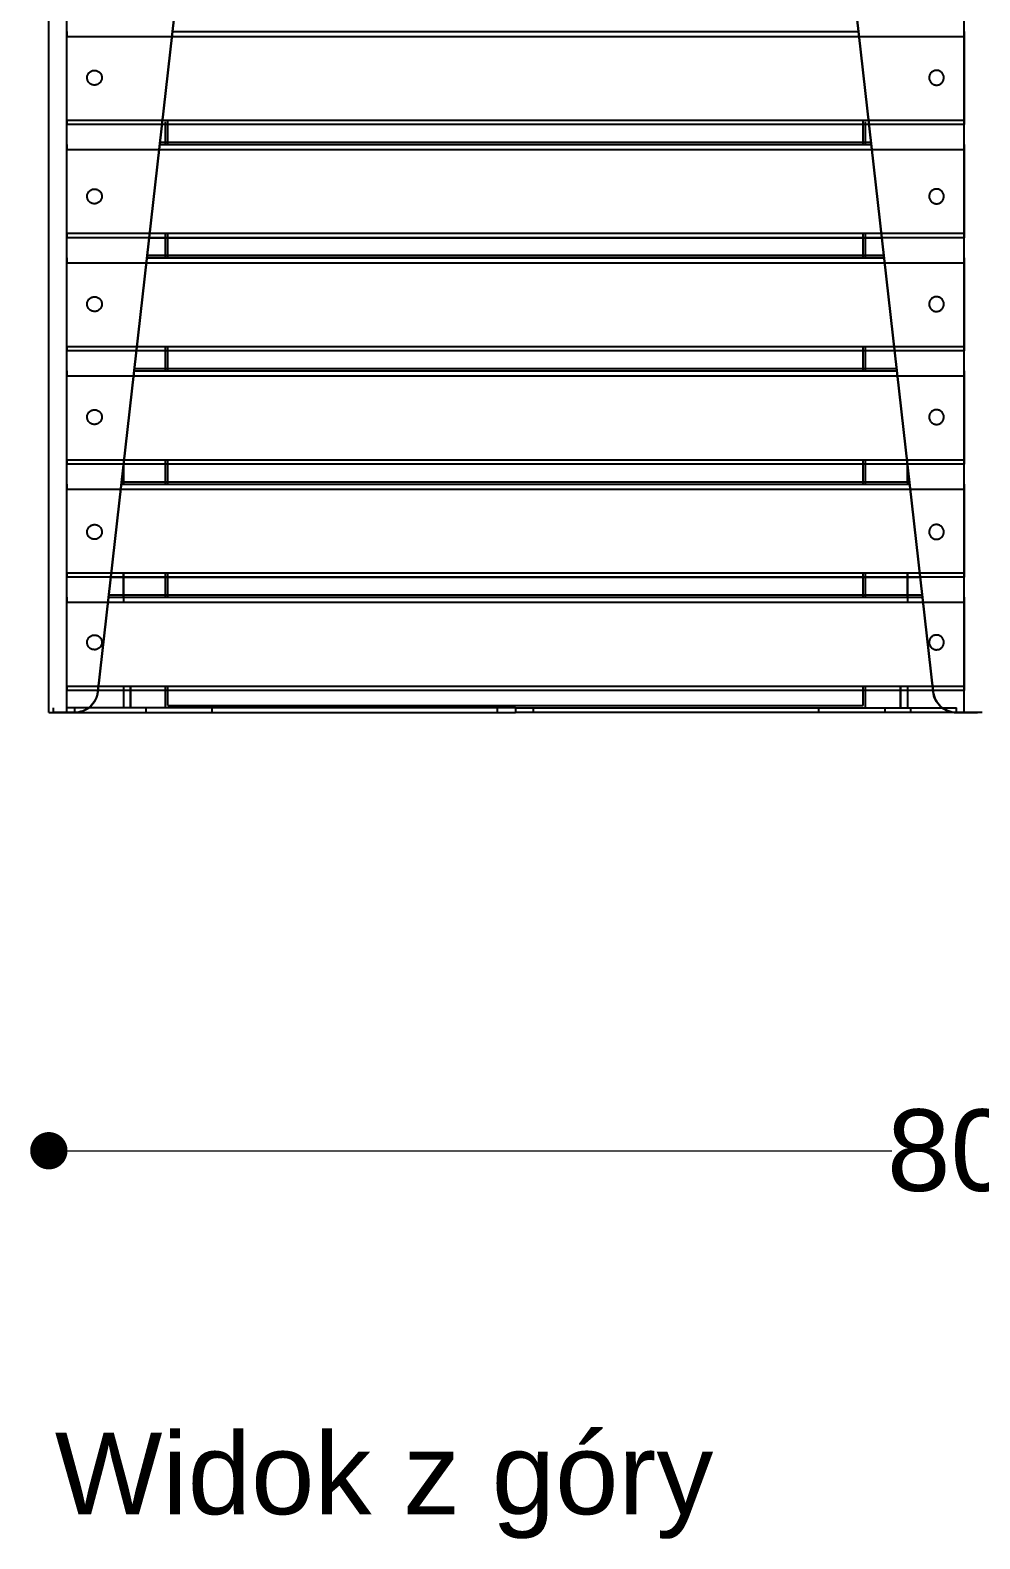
# Model space of a CAD drawing. Header units: millimetres. Extents: x 10366 to 28454, y 24552 to 29702.
# Drawn here: x 26966 to 27373, y 27146 to 27793 of the extents above; entities that cross this region are included whole.
import ezdxf

# ---------------------------------------------------------------- set-up
doc = ezdxf.new("R2010")
doc.units = ezdxf.units.MM
doc.header["$LTSCALE"] = 3
doc.layers.add('DomyÅ›lny', color=7, linetype='Continuous')
doc.styles.get("Standard").update_dxf_attribs({"font": 'arial.ttf'})
doc.dimstyles.new('MATEUSZ', dxfattribs={"dimtxt": 35, "dimasz": 16, "dimexe": 0.18, "dimexo": 0.0625, "dimgap": 0.09, "dimtad": 0, "dimdec": 0, "dimdsep": 46, "dimtxsty": 'Standard', "dimblk": 'DOT', "dimcen": 0.09, "dimse1": 1, "dimse2": 1, "dimadec": 0, "dimazin": 0, "dimtfac": 1, "dimtdec": 0, "dimtofl": 0, "dimtmove": 0, "dimatfit": 3, "dimfxl": 1, "dimtolj": 1, "dimtzin": 0, "dimlwd": 9, "dimlwe": 9, "dimarcsym": 0})

# ---------------------------------------------------------------- blocks, each defined once
blk = doc.blocks.new('_Dot')
at = {"color": 0, "linetype": 'ByBlock', "lineweight": -2}
blk.add_line((-0.5, 0), (-1, 0), dxfattribs=at)
at = {"color": 0, "linetype": 'ByBlock', "const_width": 0.5}
blk.add_lwpolyline([(-0.25, 0, 1), (0.25, 0, 1)], format="xyb", close=True, dxfattribs=at)
blk = doc.blocks.new('*D69')
at = {"color": 0, "lineweight": 9, "transparency": 16777216}
for p, q in [((26989.81, 27312.45), (27335.09, 27312.45)), ((27757.81, 27312.45), (27412.52, 27312.45))]:
    blk.add_line(p, q, dxfattribs=at)
at = {"layer": 'Defpoints', "color": 0, "transparency": 16777216}
for p in [(26973.81, 27500.32), (27773.81, 27500.32), (27773.81, 27312.45)]:
    blk.add_point(p, dxfattribs=at)
at = {"color": 0, "lineweight": 9, "transparency": 16777216, "xscale": 16, "yscale": 16, "zscale": 16, "rotation": 180}
blk.add_blockref('_Dot', (26973.81, 27312.45), dxfattribs=at)
at = {"color": 0, "lineweight": 9, "transparency": 16777216, "xscale": 16, "yscale": 16, "zscale": 16}
blk.add_blockref('_Dot', (27773.81, 27312.45), dxfattribs=at)
at = {"color": 0, "transparency": 16777216, "insert": (27373.81, 27312.45), "char_height": 35, "attachment_point": 5}
blk.add_mtext('\\A1;800', dxfattribs=at)

msp = doc.modelspace()

# ---------------------------------------------------------------- linework, layer by layer
at = {"layer": 'DomyÅ›lny'}
for p, q in [((26973.81, 27500.32), (26973.81, 28274.08)), ((26973.81, 27500.32), (26973.81, 28210.43)), ((26981.57, 27500.32), (26981.57, 28209.11)), ((27366.05, 27500.32), (27366.05, 28209.11)), ((26994.81, 27509.2), (27067.52, 28153.73)), ((27067.48, 28153.39), (26994.81, 27509.2)), ((27352.8, 27509.2), (27280.09, 28153.73)), ((27280.13, 28153.39), (27352.8, 27509.2)), ((26981.56, 27754.25), (26981.56, 27790.17)), ((26981.56, 27790.17), (27366.05, 27790.17)), ((27026.74, 27792.3), (27320.87, 27792.3)), ((27366.05, 27790.17), (27366.05, 27754.25)), ((26981.56, 27754.25), (27366.05, 27754.25)), ((27366.05, 27752.38), (26981.56, 27752.38)), ((27023.81, 27743.78), (27023.81, 27753.49)), ((27024.81, 27743.78), (27024.81, 27754.25)), ((27322.81, 27743.78), (27322.81, 27754.25)), ((27323.81, 27743.78), (27323.81, 27753.49)), ((27021.39, 27744.82), (27326.22, 27744.82)), ((27021.39, 27744.81), (27326.22, 27744.81)), ((26981.56, 27741.65), (27366.05, 27741.65)), ((26981.56, 27705.73), (26981.56, 27741.65)), ((27021.27, 27743.78), (27326.34, 27743.78)), ((27366.05, 27741.65), (27366.05, 27705.73)), ((26981.56, 27705.73), (27366.05, 27705.73)), ((27366.05, 27703.86), (26981.56, 27703.86)), ((27016.77, 27703.86), (27330.84, 27703.86)), ((27023.81, 27695.26), (27023.81, 27705.73)), ((27024.81, 27695.26), (27024.81, 27705.73)), ((27322.81, 27695.26), (27322.81, 27705.73)), ((27323.81, 27695.26), (27323.81, 27705.73)), ((26981.56, 27657.21), (26981.56, 27693.13)), ((26981.56, 27693.13), (27366.05, 27693.13)), ((27015.8, 27695.26), (27331.81, 27695.26)), ((27015.91, 27696.3), (27331.7, 27696.3)), ((27015.91, 27696.29), (27331.7, 27696.29)), ((27366.05, 27693.13), (27366.05, 27657.21)), ((26981.56, 27657.21), (27366.05, 27657.21)), ((27366.05, 27655.34), (26981.56, 27655.34)), ((27023.81, 27646.74), (27023.81, 27657.21)), ((27024.81, 27646.74), (27024.81, 27657.21)), ((27322.81, 27646.74), (27322.81, 27657.21)), ((27323.81, 27646.74), (27323.81, 27657.21)), ((27010.44, 27647.78), (27337.17, 27647.78)), ((27010.44, 27647.77), (27337.17, 27647.77)), ((26981.56, 27644.61), (27366.05, 27644.61)), ((26981.56, 27608.69), (26981.56, 27644.61)), ((27010.32, 27646.74), (27337.29, 27646.74)), ((27366.05, 27644.61), (27366.05, 27608.69)), ((26981.56, 27608.69), (27366.05, 27608.69)), ((27366.05, 27606.82), (26981.56, 27606.82)), ((27005.81, 27606.69), (27005.81, 27598.1)), ((27005.81, 27598.92), (27005.81, 27606.69)), ((27023.81, 27598.22), (27023.81, 27608.69)), ((27024.81, 27598.22), (27024.81, 27608.69)), ((27322.81, 27598.22), (27322.81, 27608.69)), ((27323.81, 27598.22), (27323.81, 27608.69)), ((27341.8, 27598.92), (27341.8, 27606.71)), ((27341.8, 27606.71), (27341.8, 27598.1)), ((26981.56, 27596.09), (27366.05, 27596.09)), ((26981.56, 27560.17), (26981.56, 27596.09)), ((27004.85, 27598.22), (27342.76, 27598.22)), ((27004.97, 27599.26), (27342.64, 27599.26)), ((27004.97, 27599.25), (27342.64, 27599.25)), ((27366.05, 27596.09), (27366.05, 27560.17)), ((26981.56, 27560.17), (27366.05, 27560.17)), ((27366.05, 27558.3), (26981.56, 27558.3)), ((27000.35, 27558.3), (27347.26, 27558.3)), ((27005.81, 27560.17), (27005.81, 27547.57)), ((27005.81, 27549.7), (27005.81, 27560.17)), ((27023.81, 27549.7), (27023.81, 27560.17)), ((27024.81, 27549.7), (27024.81, 27560.17)), ((27322.81, 27549.7), (27322.81, 27560.17)), ((27323.81, 27549.7), (27323.81, 27560.17)), ((27341.8, 27549.7), (27341.8, 27560.17)), ((27341.8, 27560.17), (27341.8, 27547.57)), ((26999.49, 27550.74), (27348.12, 27550.74)), ((26999.49, 27550.73), (27348.12, 27550.73)), ((26981.56, 27547.57), (27366.05, 27547.57)), ((26981.56, 27511.65), (26981.56, 27547.57)), ((26999.38, 27549.7), (27348.23, 27549.7)), ((27366.05, 27547.57), (27366.05, 27511.65)), ((26981.56, 27511.65), (27366.05, 27511.65)), ((27366.05, 27509.78), (26981.56, 27509.78)), ((27005.81, 27511.65), (27005.81, 27502.33)), ((27005.81, 27511.65), (27005.81, 27502.33)), ((27008.81, 27502.32), (27008.81, 27511.65)), ((27008.81, 27511.65), (27008.81, 27502.32)), ((27023.81, 27502.32), (27023.81, 27511.65)), ((27024.81, 27503.32), (27024.81, 27511.65)), ((27322.81, 27503.32), (27322.81, 27511.65)), ((27323.81, 27502.32), (27323.81, 27511.65)), ((27338.81, 27511.65), (27338.81, 27502.32)), ((27338.81, 27502.32), (27338.81, 27511.65)), ((27341.8, 27511.65), (27341.8, 27502.33)), ((27341.8, 27511.65), (27341.8, 27502.33)), ((26975.81, 27500.32), (26975.81, 27502.32)), ((26975.81, 27500.32), (26984.78, 27500.32)), ((26984.78, 27502.32), (26981.57, 27502.32)), ((26981.57, 27500.32), (26984.87, 27500.32)), ((26984.87, 27500.32), (26981.57, 27500.32)), ((27173.81, 27502.32), (26984.78, 27502.32)), ((26984.78, 27502.32), (26984.78, 27500.32)), ((26984.78, 27500.32), (27173.81, 27500.32)), ((27015.43, 27502.32), (27015.43, 27500.32)), ((27024.81, 27503.32), (27322.81, 27503.32)), ((27043.81, 27500.32), (27043.81, 27502.32)), ((27166.05, 27500.32), (27166.05, 27502.32)), ((27173.81, 27502.32), (27362.83, 27502.32)), ((27173.81, 27502.32), (27173.81, 27500.32)), ((27173.81, 27502.32), (27173.81, 27500.32)), ((27362.83, 27500.32), (27173.81, 27500.32)), ((27181.57, 27500.32), (27181.57, 27502.32)), ((27303.81, 27500.32), (27303.81, 27502.32)), ((27332.18, 27500.32), (27332.18, 27502.32)), ((27343.18, 27500.32), (27343.18, 27502.32)), ((27366.05, 27500.32), (27362.74, 27500.32)), ((27362.74, 27500.32), (27366.05, 27500.32)), ((27362.83, 27500.32), (27362.83, 27502.32)), ((27362.83, 27500.32), (27371.81, 27500.32))]:
    msp.add_line(p, q, dxfattribs=at)
for points in [[(26981.56, 27792.3, 0), (26981.56, 27792.27, 0), (26981.56, 27792.17, 0), (26981.56, 27791.74, 0), (26981.56, 27790.17, 0)], [(27366.05, 27792.3, 0), (27366.05, 27792.27, 0), (27366.05, 27792.17, 0), (27366.05, 27791.74, 0), (27366.05, 27790.17, 0)], [(26981.56, 27754.25, 0), (26981.56, 27752.86, 0), (26981.56, 27752.48, 0), (26981.56, 27752.39, 0), (26981.56, 27752.38, 0), (26981.56, 27752.38, 0), (26981.56, 27752.38, 0), (26981.56, 27752.38, 0), (26981.56, 27752.38, 0), (26981.56, 27752.38, 0), (26981.56, 27752.38, 0), (26981.56, 27752.38, 0), (26981.56, 27752.38, 0), (26981.56, 27752.38, 0), (26981.56, 27752.38, 0), (26981.56, 27752.38, 0), (26981.56, 27752.38, 0), (26981.56, 27752.38, 0), (26981.56, 27752.38, 0), (26981.56, 27752.38, 0), (26981.56, 27752.38, 0), (26981.56, 27752.38, 0), (26981.56, 27752.38, 0)], [(27366.05, 27754.25, 0), (27366.05, 27752.86, 0), (27366.05, 27752.48, 0), (27366.05, 27752.39, 0), (27366.05, 27752.38, 0), (27366.05, 27752.38, 0), (27366.05, 27752.38, 0), (27366.05, 27752.38, 0), (27366.05, 27752.38, 0), (27366.05, 27752.38, 0), (27366.05, 27752.38, 0), (27366.05, 27752.38, 0), (27366.05, 27752.38, 0), (27366.05, 27752.38, 0), (27366.05, 27752.38, 0), (27366.05, 27752.38, 0), (27366.05, 27752.38, 0), (27366.05, 27752.38, 0), (27366.05, 27752.38, 0), (27366.05, 27752.38, 0), (27366.05, 27752.38, 0), (27366.05, 27752.38, 0), (27366.05, 27752.38, 0)], [(26981.56, 27743.78, 0), (26981.56, 27743.75, 0), (26981.56, 27743.65, 0), (26981.56, 27743.22, 0), (26981.56, 27741.65, 0)], [(27366.05, 27743.78, 0), (27366.05, 27743.75, 0), (27366.05, 27743.65, 0), (27366.05, 27743.22, 0), (27366.05, 27741.65, 0)], [(26981.56, 27705.73, 0), (26981.56, 27704.34, 0), (26981.56, 27703.96, 0), (26981.56, 27703.87, 0), (26981.56, 27703.86, 0), (26981.56, 27703.86, 0), (26981.56, 27703.86, 0), (26981.56, 27703.86, 0), (26981.56, 27703.86, 0), (26981.56, 27703.86, 0), (26981.56, 27703.86, 0), (26981.56, 27703.86, 0), (26981.56, 27703.86, 0), (26981.56, 27703.86, 0), (26981.56, 27703.86, 0), (26981.56, 27703.86, 0), (26981.56, 27703.86, 0), (26981.56, 27703.86, 0), (26981.56, 27703.86, 0), (26981.56, 27703.86, 0), (26981.56, 27703.86, 0), (26981.56, 27703.86, 0), (26981.56, 27703.86, 0)], [(27366.05, 27705.73, 0), (27366.05, 27704.34, 0), (27366.05, 27703.96, 0), (27366.05, 27703.87, 0), (27366.05, 27703.86, 0), (27366.05, 27703.86, 0), (27366.05, 27703.86, 0), (27366.05, 27703.86, 0), (27366.05, 27703.86, 0), (27366.05, 27703.86, 0), (27366.05, 27703.86, 0), (27366.05, 27703.86, 0), (27366.05, 27703.86, 0), (27366.05, 27703.86, 0), (27366.05, 27703.86, 0), (27366.05, 27703.86, 0), (27366.05, 27703.86, 0), (27366.05, 27703.86, 0), (27366.05, 27703.86, 0), (27366.05, 27703.86, 0), (27366.05, 27703.86, 0), (27366.05, 27703.86, 0), (27366.05, 27703.86, 0)], [(26981.56, 27695.26, 0), (26981.56, 27695.23, 0), (26981.56, 27695.13, 0), (26981.56, 27694.7, 0), (26981.56, 27693.13, 0)], [(27366.05, 27695.26, 0), (27366.05, 27695.23, 0), (27366.05, 27695.13, 0), (27366.05, 27694.7, 0), (27366.05, 27693.13, 0)], [(26981.56, 27657.21, 0), (26981.56, 27655.82, 0), (26981.56, 27655.44, 0), (26981.56, 27655.35, 0), (26981.56, 27655.34, 0), (26981.56, 27655.34, 0), (26981.56, 27655.34, 0), (26981.56, 27655.34, 0), (26981.56, 27655.34, 0), (26981.56, 27655.34, 0), (26981.56, 27655.34, 0), (26981.56, 27655.34, 0), (26981.56, 27655.34, 0), (26981.56, 27655.34, 0), (26981.56, 27655.34, 0), (26981.56, 27655.34, 0), (26981.56, 27655.34, 0), (26981.56, 27655.34, 0), (26981.56, 27655.34, 0), (26981.56, 27655.34, 0), (26981.56, 27655.34, 0), (26981.56, 27655.34, 0), (26981.56, 27655.34, 0)], [(27366.05, 27657.21, 0), (27366.05, 27655.82, 0), (27366.05, 27655.44, 0), (27366.05, 27655.35, 0), (27366.05, 27655.34, 0), (27366.05, 27655.34, 0), (27366.05, 27655.34, 0), (27366.05, 27655.34, 0), (27366.05, 27655.34, 0), (27366.05, 27655.34, 0), (27366.05, 27655.34, 0), (27366.05, 27655.34, 0), (27366.05, 27655.34, 0), (27366.05, 27655.34, 0), (27366.05, 27655.34, 0), (27366.05, 27655.34, 0), (27366.05, 27655.34, 0), (27366.05, 27655.34, 0), (27366.05, 27655.34, 0), (27366.05, 27655.34, 0), (27366.05, 27655.34, 0), (27366.05, 27655.34, 0), (27366.05, 27655.34, 0)], [(26981.56, 27646.74, 0), (26981.56, 27646.71, 0), (26981.56, 27646.61, 0), (26981.56, 27646.18, 0), (26981.56, 27644.61, 0)], [(27366.05, 27646.74, 0), (27366.05, 27646.71, 0), (27366.05, 27646.61, 0), (27366.05, 27646.18, 0), (27366.05, 27644.61, 0)], [(26981.56, 27608.69, 0), (26981.56, 27607.3, 0), (26981.56, 27606.92, 0), (26981.56, 27606.83, 0), (26981.56, 27606.82, 0), (26981.56, 27606.82, 0), (26981.56, 27606.82, 0), (26981.56, 27606.82, 0), (26981.56, 27606.82, 0), (26981.56, 27606.82, 0), (26981.56, 27606.82, 0), (26981.56, 27606.82, 0), (26981.56, 27606.82, 0), (26981.56, 27606.82, 0), (26981.56, 27606.82, 0), (26981.56, 27606.82, 0), (26981.56, 27606.82, 0), (26981.56, 27606.82, 0), (26981.56, 27606.82, 0), (26981.56, 27606.82, 0), (26981.56, 27606.82, 0), (26981.56, 27606.82, 0), (26981.56, 27606.82, 0)], [(27366.05, 27608.69, 0), (27366.05, 27607.3, 0), (27366.05, 27606.92, 0), (27366.05, 27606.83, 0), (27366.05, 27606.82, 0), (27366.05, 27606.82, 0), (27366.05, 27606.82, 0), (27366.05, 27606.82, 0), (27366.05, 27606.82, 0), (27366.05, 27606.82, 0), (27366.05, 27606.82, 0), (27366.05, 27606.82, 0), (27366.05, 27606.82, 0), (27366.05, 27606.82, 0), (27366.05, 27606.82, 0), (27366.05, 27606.82, 0), (27366.05, 27606.82, 0), (27366.05, 27606.82, 0), (27366.05, 27606.82, 0), (27366.05, 27606.82, 0), (27366.05, 27606.82, 0), (27366.05, 27606.82, 0), (27366.05, 27606.82, 0)], [(26981.56, 27598.22, 0), (26981.56, 27598.19, 0), (26981.56, 27598.09, 0), (26981.56, 27597.66, 0), (26981.56, 27596.09, 0)], [(27366.05, 27598.22, 0), (27366.05, 27598.19, 0), (27366.05, 27598.09, 0), (27366.05, 27597.66, 0), (27366.05, 27596.09, 0)], [(26981.56, 27560.17, 0), (26981.56, 27558.78, 0), (26981.56, 27558.4, 0), (26981.56, 27558.31, 0), (26981.56, 27558.3, 0), (26981.56, 27558.3, 0), (26981.56, 27558.3, 0), (26981.56, 27558.3, 0), (26981.56, 27558.3, 0), (26981.56, 27558.3, 0), (26981.56, 27558.3, 0), (26981.56, 27558.3, 0), (26981.56, 27558.3, 0), (26981.56, 27558.3, 0), (26981.56, 27558.3, 0), (26981.56, 27558.3, 0), (26981.56, 27558.3, 0), (26981.56, 27558.3, 0), (26981.56, 27558.3, 0), (26981.56, 27558.3, 0), (26981.56, 27558.3, 0), (26981.56, 27558.3, 0), (26981.56, 27558.3, 0)], [(27366.05, 27560.17, 0), (27366.05, 27558.78, 0), (27366.05, 27558.4, 0), (27366.05, 27558.31, 0), (27366.05, 27558.3, 0), (27366.05, 27558.3, 0), (27366.05, 27558.3, 0), (27366.05, 27558.3, 0), (27366.05, 27558.3, 0), (27366.05, 27558.3, 0), (27366.05, 27558.3, 0), (27366.05, 27558.3, 0), (27366.05, 27558.3, 0), (27366.05, 27558.3, 0), (27366.05, 27558.3, 0), (27366.05, 27558.3, 0), (27366.05, 27558.3, 0), (27366.05, 27558.3, 0), (27366.05, 27558.3, 0), (27366.05, 27558.3, 0), (27366.05, 27558.3, 0), (27366.05, 27558.3, 0), (27366.05, 27558.3, 0)], [(26981.56, 27549.7, 0), (26981.56, 27549.67, 0), (26981.56, 27549.57, 0), (26981.56, 27549.14, 0), (26981.56, 27547.57, 0)], [(27366.05, 27549.7, 0), (27366.05, 27549.67, 0), (27366.05, 27549.57, 0), (27366.05, 27549.14, 0), (27366.05, 27547.57, 0)], [(26981.56, 27511.65, 0), (26981.56, 27510.26, 0), (26981.56, 27509.88, 0), (26981.56, 27509.79, 0), (26981.56, 27509.78, 0), (26981.56, 27509.78, 0), (26981.56, 27509.78, 0), (26981.56, 27509.78, 0), (26981.56, 27509.78, 0), (26981.56, 27509.78, 0), (26981.56, 27509.78, 0), (26981.56, 27509.78, 0), (26981.56, 27509.78, 0), (26981.56, 27509.78, 0), (26981.56, 27509.78, 0), (26981.56, 27509.78, 0), (26981.56, 27509.78, 0), (26981.56, 27509.78, 0), (26981.56, 27509.78, 0), (26981.56, 27509.78, 0), (26981.56, 27509.78, 0), (26981.56, 27509.78, 0), (26981.56, 27509.78, 0)], [(26994.81, 27509.2, 0), (26994.66, 27508.27, 0), (26994.42, 27507.37, 0), (26994.11, 27506.49, 0), (26993.72, 27505.66, 0), (26993.25, 27504.86, 0), (26992.71, 27504.11, 0), (26992.11, 27503.42, 0), (26991.45, 27502.79, 0), (26990.74, 27502.23, 0), (26989.99, 27501.73, 0), (26989.2, 27501.3, 0), (26988.37, 27500.95, 0), (26987.52, 27500.68, 0), (26986.65, 27500.48, 0), (26985.77, 27500.36, 0), (26984.87, 27500.32, 0)], [(26984.87, 27500.32, 0), (26985.81, 27500.36, 0), (26986.73, 27500.49, 0), (26987.64, 27500.71, 0), (26988.52, 27501.01, 0), (26989.36, 27501.39, 0), (26990.16, 27501.84, 0), (26990.92, 27502.36, 0), (26991.62, 27502.94, 0), (26992.26, 27503.58, 0), (26992.84, 27504.28, 0), (26993.35, 27505.02, 0), (26993.79, 27505.8, 0), (26994.16, 27506.61, 0), (26994.45, 27507.46, 0), (26994.67, 27508.31, 0), (26994.81, 27509.2, 0)], [(27352.8, 27509.2, 0), (27352.95, 27508.27, 0), (27353.19, 27507.37, 0), (27353.5, 27506.49, 0), (27353.89, 27505.66, 0), (27354.36, 27504.86, 0), (27354.9, 27504.11, 0), (27355.5, 27503.42, 0), (27356.16, 27502.79, 0), (27356.87, 27502.23, 0), (27357.62, 27501.73, 0), (27358.41, 27501.3, 0), (27359.24, 27500.95, 0), (27360.09, 27500.68, 0), (27360.97, 27500.48, 0), (27361.84, 27500.36, 0), (27362.74, 27500.32, 0)], [(27362.74, 27500.32, 0), (27361.8, 27500.36, 0), (27360.88, 27500.49, 0), (27359.97, 27500.71, 0), (27359.09, 27501.01, 0), (27358.25, 27501.39, 0), (27357.45, 27501.84, 0), (27356.69, 27502.36, 0), (27355.99, 27502.94, 0), (27355.35, 27503.58, 0), (27354.77, 27504.28, 0), (27354.26, 27505.02, 0), (27353.82, 27505.8, 0), (27353.45, 27506.61, 0), (27353.16, 27507.46, 0), (27352.94, 27508.31, 0), (27352.8, 27509.2, 0)], [(27366.05, 27511.65, 0), (27366.05, 27510.26, 0), (27366.05, 27509.88, 0), (27366.05, 27509.79, 0), (27366.05, 27509.78, 0), (27366.05, 27509.78, 0), (27366.05, 27509.78, 0), (27366.05, 27509.78, 0), (27366.05, 27509.78, 0), (27366.05, 27509.78, 0), (27366.05, 27509.78, 0), (27366.05, 27509.78, 0), (27366.05, 27509.78, 0), (27366.05, 27509.78, 0), (27366.05, 27509.78, 0), (27366.05, 27509.78, 0), (27366.05, 27509.78, 0), (27366.05, 27509.78, 0), (27366.05, 27509.78, 0), (27366.05, 27509.78, 0), (27366.05, 27509.78, 0), (27366.05, 27509.78, 0), (27366.05, 27509.78, 0)], [(26973.81, 27500.32, 0), (26973.81, 27500.32, 0), (26973.81, 27500.32, 0), (26973.81, 27500.32, 0), (26973.81, 27500.32, 0), (26973.81, 27500.32, 0), (26973.81, 27500.32, 0), (26973.81, 27500.32, 0), (26973.81, 27500.32, 0), (26973.81, 27500.32, 0), (26973.81, 27500.32, 0), (26973.82, 27500.32, 0), (26973.95, 27500.32, 0), (26974.6, 27500.32, 0), (26981.57, 27500.32, 0)], [(26981.57, 27500.32, 0), (26975.81, 27500.32, 0)], [(27366.05, 27500.32, 0), (27371.81, 27500.32, 0)], [(27373.81, 27500.32, 0), (27373.81, 27500.32, 0), (27373.81, 27500.32, 0), (27373.81, 27500.32, 0), (27373.81, 27500.32, 0), (27373.81, 27500.32, 0), (27373.81, 27500.32, 0), (27373.81, 27500.32, 0), (27373.81, 27500.32, 0), (27373.8, 27500.32, 0), (27373.8, 27500.32, 0), (27373.79, 27500.32, 0), (27373.66, 27500.32, 0), (27373.01, 27500.32, 0), (27366.05, 27500.32, 0)]]:
    msp.add_polyline3d(points, dxfattribs=at)
for points in [[(26990.27, 27771.9, 0), (26990.23, 27772.18, 0), (26990.22, 27772.47, 0), (26990.24, 27772.77, 0), (26990.29, 27773.07, 0), (26990.37, 27773.38, 0), (26990.48, 27773.68, 0), (26990.63, 27773.97, 0), (26990.8, 27774.24, 0), (26991, 27774.5, 0), (26991.23, 27774.73, 0), (26991.47, 27774.94, 0), (26991.73, 27775.11, 0), (26992.01, 27775.26, 0), (26992.28, 27775.38, 0), (26992.56, 27775.46, 0), (26992.84, 27775.53, 0), (26993.12, 27775.56, 0), (26993.41, 27775.57, 0), (26993.71, 27775.55, 0), (26994.02, 27775.5, 0), (26994.33, 27775.42, 0), (26994.63, 27775.31, 0), (26994.92, 27775.17, 0), (26995.19, 27774.99, 0), (26995.45, 27774.79, 0), (26995.68, 27774.57, 0), (26995.89, 27774.32, 0), (26996.06, 27774.06, 0), (26996.21, 27773.79, 0), (26996.33, 27773.51, 0), (26996.42, 27773.23, 0), (26996.48, 27772.96, 0), (26996.51, 27772.68, 0), (26996.52, 27772.38, 0), (26996.5, 27772.08, 0), (26996.45, 27771.78, 0), (26996.37, 27771.47, 0), (26996.26, 27771.18, 0), (26996.12, 27770.89, 0), (26995.94, 27770.61, 0), (26995.74, 27770.36, 0), (26995.52, 27770.12, 0), (26995.27, 27769.92, 0), (26995.01, 27769.74, 0), (26994.74, 27769.59, 0), (26994.46, 27769.48, 0), (26994.18, 27769.39, 0), (26993.9, 27769.33, 0), (26993.62, 27769.29, 0), (26993.33, 27769.28, 0), (26993.03, 27769.3, 0), (26992.72, 27769.35, 0), (26992.42, 27769.43, 0), (26992.12, 27769.54, 0), (26991.83, 27769.69, 0), (26991.55, 27769.86, 0), (26991.3, 27770.06, 0), (26991.06, 27770.29, 0), (26990.86, 27770.53, 0), (26990.68, 27770.79, 0), (26990.53, 27771.06, 0), (26990.42, 27771.34, 0), (26990.33, 27771.62, 0)], [(27357.34, 27771.9, 0), (27357.38, 27772.18, 0), (27357.39, 27772.47, 0), (27357.37, 27772.77, 0), (27357.32, 27773.07, 0), (27357.24, 27773.38, 0), (27357.13, 27773.68, 0), (27356.98, 27773.97, 0), (27356.81, 27774.24, 0), (27356.61, 27774.5, 0), (27356.38, 27774.73, 0), (27356.13, 27774.94, 0), (27355.87, 27775.11, 0), (27355.6, 27775.26, 0), (27355.32, 27775.38, 0), (27355.04, 27775.46, 0), (27354.77, 27775.53, 0), (27354.49, 27775.56, 0), (27354.19, 27775.57, 0), (27353.89, 27775.55, 0), (27353.59, 27775.5, 0), (27353.28, 27775.42, 0), (27352.98, 27775.31, 0), (27352.69, 27775.17, 0), (27352.42, 27774.99, 0), (27352.16, 27774.79, 0), (27351.93, 27774.57, 0), (27351.72, 27774.32, 0), (27351.55, 27774.06, 0), (27351.4, 27773.79, 0), (27351.28, 27773.51, 0), (27351.19, 27773.23, 0), (27351.13, 27772.96, 0), (27351.1, 27772.68, 0), (27351.09, 27772.38, 0), (27351.11, 27772.08, 0), (27351.15, 27771.78, 0), (27351.23, 27771.47, 0), (27351.35, 27771.18, 0), (27351.49, 27770.89, 0), (27351.67, 27770.61, 0), (27351.87, 27770.36, 0), (27352.09, 27770.12, 0), (27352.34, 27769.92, 0), (27352.6, 27769.74, 0), (27352.87, 27769.59, 0), (27353.15, 27769.48, 0), (27353.43, 27769.39, 0), (27353.7, 27769.33, 0), (27353.99, 27769.29, 0), (27354.28, 27769.28, 0), (27354.58, 27769.3, 0), (27354.89, 27769.35, 0), (27355.19, 27769.43, 0), (27355.49, 27769.54, 0), (27355.78, 27769.69, 0), (27356.06, 27769.86, 0), (27356.31, 27770.06, 0), (27356.54, 27770.29, 0), (27356.75, 27770.53, 0), (27356.93, 27770.79, 0), (27357.08, 27771.06, 0), (27357.19, 27771.34, 0), (27357.28, 27771.62, 0)], [(26990.27, 27721.03, 0), (26990.23, 27721.31, 0), (26990.22, 27721.6, 0), (26990.24, 27721.9, 0), (26990.29, 27722.21, 0), (26990.37, 27722.51, 0), (26990.48, 27722.81, 0), (26990.63, 27723.1, 0), (26990.8, 27723.38, 0), (26991, 27723.63, 0), (26991.23, 27723.87, 0), (26991.47, 27724.07, 0), (26991.73, 27724.25, 0), (26992.01, 27724.39, 0), (26992.28, 27724.51, 0), (26992.56, 27724.6, 0), (26992.84, 27724.66, 0), (26993.12, 27724.7, 0), (26993.41, 27724.71, 0), (26993.71, 27724.69, 0), (26994.02, 27724.64, 0), (26994.33, 27724.56, 0), (26994.63, 27724.45, 0), (26994.92, 27724.3, 0), (26995.19, 27724.13, 0), (26995.45, 27723.93, 0), (26995.68, 27723.7, 0), (26995.89, 27723.46, 0), (26996.06, 27723.2, 0), (26996.21, 27722.92, 0), (26996.33, 27722.65, 0), (26996.42, 27722.37, 0), (26996.48, 27722.09, 0), (26996.51, 27721.81, 0), (26996.52, 27721.52, 0), (26996.5, 27721.22, 0), (26996.45, 27720.91, 0), (26996.37, 27720.61, 0), (26996.26, 27720.31, 0), (26996.12, 27720.02, 0), (26995.94, 27719.75, 0), (26995.74, 27719.49, 0), (26995.52, 27719.26, 0), (26995.27, 27719.05, 0), (26995.01, 27718.88, 0), (26994.74, 27718.73, 0), (26994.46, 27718.61, 0), (26994.18, 27718.52, 0), (26993.9, 27718.46, 0), (26993.62, 27718.43, 0), (26993.33, 27718.42, 0), (26993.03, 27718.44, 0), (26992.72, 27718.49, 0), (26992.42, 27718.57, 0), (26992.12, 27718.68, 0), (26991.83, 27718.82, 0), (26991.55, 27719, 0), (26991.3, 27719.2, 0), (26991.06, 27719.42, 0), (26990.86, 27719.67, 0), (26990.68, 27719.93, 0), (26990.53, 27720.2, 0), (26990.42, 27720.48, 0), (26990.33, 27720.76, 0)], [(27357.34, 27721.03, 0), (27357.38, 27721.31, 0), (27357.39, 27721.6, 0), (27357.37, 27721.9, 0), (27357.32, 27722.21, 0), (27357.24, 27722.51, 0), (27357.13, 27722.81, 0), (27356.98, 27723.1, 0), (27356.81, 27723.38, 0), (27356.61, 27723.63, 0), (27356.38, 27723.87, 0), (27356.13, 27724.07, 0), (27355.87, 27724.25, 0), (27355.6, 27724.39, 0), (27355.32, 27724.51, 0), (27355.04, 27724.6, 0), (27354.77, 27724.66, 0), (27354.49, 27724.7, 0), (27354.19, 27724.71, 0), (27353.89, 27724.69, 0), (27353.59, 27724.64, 0), (27353.28, 27724.56, 0), (27352.98, 27724.45, 0), (27352.69, 27724.3, 0), (27352.42, 27724.13, 0), (27352.16, 27723.93, 0), (27351.93, 27723.7, 0), (27351.72, 27723.46, 0), (27351.55, 27723.2, 0), (27351.4, 27722.92, 0), (27351.28, 27722.65, 0), (27351.19, 27722.37, 0), (27351.13, 27722.09, 0), (27351.1, 27721.81, 0), (27351.09, 27721.52, 0), (27351.11, 27721.22, 0), (27351.15, 27720.91, 0), (27351.23, 27720.61, 0), (27351.35, 27720.31, 0), (27351.49, 27720.02, 0), (27351.67, 27719.75, 0), (27351.87, 27719.49, 0), (27352.09, 27719.26, 0), (27352.34, 27719.05, 0), (27352.6, 27718.88, 0), (27352.87, 27718.73, 0), (27353.15, 27718.61, 0), (27353.43, 27718.52, 0), (27353.7, 27718.46, 0), (27353.99, 27718.43, 0), (27354.28, 27718.42, 0), (27354.58, 27718.44, 0), (27354.89, 27718.49, 0), (27355.19, 27718.57, 0), (27355.49, 27718.68, 0), (27355.78, 27718.82, 0), (27356.06, 27719, 0), (27356.31, 27719.2, 0), (27356.54, 27719.42, 0), (27356.75, 27719.67, 0), (27356.93, 27719.93, 0), (27357.08, 27720.2, 0), (27357.19, 27720.48, 0), (27357.28, 27720.76, 0)], [(26990.27, 27674.85, 0), (26990.23, 27675.13, 0), (26990.22, 27675.42, 0), (26990.24, 27675.72, 0), (26990.29, 27676.03, 0), (26990.37, 27676.33, 0), (26990.48, 27676.63, 0), (26990.63, 27676.92, 0), (26990.8, 27677.19, 0), (26991, 27677.45, 0), (26991.23, 27677.68, 0), (26991.47, 27677.89, 0), (26991.73, 27678.06, 0), (26992.01, 27678.21, 0), (26992.28, 27678.33, 0), (26992.56, 27678.42, 0), (26992.84, 27678.48, 0), (26993.12, 27678.51, 0), (26993.41, 27678.52, 0), (26993.71, 27678.5, 0), (26994.02, 27678.45, 0), (26994.33, 27678.37, 0), (26994.63, 27678.26, 0), (26994.92, 27678.12, 0), (26995.19, 27677.94, 0), (26995.45, 27677.74, 0), (26995.68, 27677.52, 0), (26995.89, 27677.27, 0), (26996.06, 27677.01, 0), (26996.21, 27676.74, 0), (26996.33, 27676.46, 0), (26996.42, 27676.18, 0), (26996.48, 27675.91, 0), (26996.51, 27675.63, 0), (26996.52, 27675.34, 0), (26996.5, 27675.04, 0), (26996.45, 27674.73, 0), (26996.37, 27674.43, 0), (26996.26, 27674.13, 0), (26996.12, 27673.84, 0), (26995.94, 27673.56, 0), (26995.74, 27673.31, 0), (26995.52, 27673.08, 0), (26995.27, 27672.87, 0), (26995.01, 27672.69, 0), (26994.74, 27672.55, 0), (26994.46, 27672.43, 0), (26994.18, 27672.34, 0), (26993.9, 27672.28, 0), (26993.62, 27672.24, 0), (26993.33, 27672.24, 0), (26993.03, 27672.25, 0), (26992.72, 27672.3, 0), (26992.42, 27672.38, 0), (26992.12, 27672.49, 0), (26991.83, 27672.64, 0), (26991.55, 27672.81, 0), (26991.3, 27673.01, 0), (26991.06, 27673.24, 0), (26990.86, 27673.48, 0), (26990.68, 27673.74, 0), (26990.53, 27674.02, 0), (26990.42, 27674.29, 0), (26990.33, 27674.57, 0)], [(27357.34, 27674.85, 0), (27357.38, 27675.13, 0), (27357.39, 27675.42, 0), (27357.37, 27675.72, 0), (27357.32, 27676.03, 0), (27357.24, 27676.33, 0), (27357.13, 27676.63, 0), (27356.98, 27676.92, 0), (27356.81, 27677.19, 0), (27356.61, 27677.45, 0), (27356.38, 27677.68, 0), (27356.13, 27677.89, 0), (27355.87, 27678.06, 0), (27355.6, 27678.21, 0), (27355.32, 27678.33, 0), (27355.04, 27678.42, 0), (27354.77, 27678.48, 0), (27354.49, 27678.51, 0), (27354.19, 27678.52, 0), (27353.89, 27678.5, 0), (27353.59, 27678.45, 0), (27353.28, 27678.37, 0), (27352.98, 27678.26, 0), (27352.69, 27678.12, 0), (27352.42, 27677.94, 0), (27352.16, 27677.74, 0), (27351.93, 27677.52, 0), (27351.72, 27677.27, 0), (27351.55, 27677.01, 0), (27351.4, 27676.74, 0), (27351.28, 27676.46, 0), (27351.19, 27676.18, 0), (27351.13, 27675.91, 0), (27351.1, 27675.63, 0), (27351.09, 27675.34, 0), (27351.11, 27675.04, 0), (27351.15, 27674.73, 0), (27351.23, 27674.43, 0), (27351.35, 27674.13, 0), (27351.49, 27673.84, 0), (27351.67, 27673.56, 0), (27351.87, 27673.31, 0), (27352.09, 27673.08, 0), (27352.34, 27672.87, 0), (27352.6, 27672.69, 0), (27352.87, 27672.55, 0), (27353.15, 27672.43, 0), (27353.43, 27672.34, 0), (27353.7, 27672.28, 0), (27353.99, 27672.24, 0), (27354.28, 27672.24, 0), (27354.58, 27672.25, 0), (27354.89, 27672.3, 0), (27355.19, 27672.38, 0), (27355.49, 27672.49, 0), (27355.78, 27672.64, 0), (27356.06, 27672.81, 0), (27356.31, 27673.01, 0), (27356.54, 27673.24, 0), (27356.75, 27673.48, 0), (27356.93, 27673.74, 0), (27357.08, 27674.02, 0), (27357.19, 27674.29, 0), (27357.28, 27674.57, 0)], [(26990.27, 27626.42, 0), (26990.23, 27626.7, 0), (26990.22, 27626.99, 0), (26990.24, 27627.29, 0), (26990.29, 27627.59, 0), (26990.37, 27627.9, 0), (26990.48, 27628.2, 0), (26990.63, 27628.49, 0), (26990.8, 27628.76, 0), (26991, 27629.02, 0), (26991.23, 27629.25, 0), (26991.47, 27629.45, 0), (26991.73, 27629.63, 0), (26992.01, 27629.78, 0), (26992.28, 27629.9, 0), (26992.56, 27629.98, 0), (26992.84, 27630.04, 0), (26993.12, 27630.08, 0), (26993.41, 27630.09, 0), (26993.71, 27630.07, 0), (26994.02, 27630.02, 0), (26994.33, 27629.94, 0), (26994.63, 27629.83, 0), (26994.92, 27629.69, 0), (26995.19, 27629.51, 0), (26995.45, 27629.31, 0), (26995.68, 27629.09, 0), (26995.89, 27628.84, 0), (26996.06, 27628.58, 0), (26996.21, 27628.31, 0), (26996.33, 27628.03, 0), (26996.42, 27627.75, 0), (26996.48, 27627.48, 0), (26996.51, 27627.2, 0), (26996.52, 27626.9, 0), (26996.5, 27626.6, 0), (26996.45, 27626.3, 0), (26996.37, 27625.99, 0), (26996.26, 27625.69, 0), (26996.12, 27625.4, 0), (26995.94, 27625.13, 0), (26995.74, 27624.87, 0), (26995.52, 27624.64, 0), (26995.27, 27624.44, 0), (26995.01, 27624.26, 0), (26994.74, 27624.11, 0), (26994.46, 27624, 0), (26994.18, 27623.91, 0), (26993.9, 27623.85, 0), (26993.62, 27623.81, 0), (26993.33, 27623.8, 0), (26993.03, 27623.82, 0), (26992.72, 27623.87, 0), (26992.42, 27623.95, 0), (26992.12, 27624.06, 0), (26991.83, 27624.21, 0), (26991.55, 27624.38, 0), (26991.3, 27624.58, 0), (26991.06, 27624.81, 0), (26990.86, 27625.05, 0), (26990.68, 27625.31, 0), (26990.53, 27625.58, 0), (26990.42, 27625.86, 0), (26990.33, 27626.14, 0)], [(27357.34, 27626.42, 0), (27357.38, 27626.7, 0), (27357.39, 27626.99, 0), (27357.37, 27627.29, 0), (27357.32, 27627.59, 0), (27357.24, 27627.9, 0), (27357.13, 27628.2, 0), (27356.98, 27628.49, 0), (27356.81, 27628.76, 0), (27356.61, 27629.02, 0), (27356.38, 27629.25, 0), (27356.13, 27629.45, 0), (27355.87, 27629.63, 0), (27355.6, 27629.78, 0), (27355.32, 27629.9, 0), (27355.04, 27629.98, 0), (27354.77, 27630.04, 0), (27354.49, 27630.08, 0), (27354.19, 27630.09, 0), (27353.89, 27630.07, 0), (27353.59, 27630.02, 0), (27353.28, 27629.94, 0), (27352.98, 27629.83, 0), (27352.69, 27629.69, 0), (27352.42, 27629.51, 0), (27352.16, 27629.31, 0), (27351.93, 27629.09, 0), (27351.72, 27628.84, 0), (27351.55, 27628.58, 0), (27351.4, 27628.31, 0), (27351.28, 27628.03, 0), (27351.19, 27627.75, 0), (27351.13, 27627.48, 0), (27351.1, 27627.2, 0), (27351.09, 27626.9, 0), (27351.11, 27626.6, 0), (27351.15, 27626.3, 0), (27351.23, 27625.99, 0), (27351.35, 27625.69, 0), (27351.49, 27625.4, 0), (27351.67, 27625.13, 0), (27351.87, 27624.87, 0), (27352.09, 27624.64, 0), (27352.34, 27624.44, 0), (27352.6, 27624.26, 0), (27352.87, 27624.11, 0), (27353.15, 27624, 0), (27353.43, 27623.91, 0), (27353.7, 27623.85, 0), (27353.99, 27623.81, 0), (27354.28, 27623.8, 0), (27354.58, 27623.82, 0), (27354.89, 27623.87, 0), (27355.19, 27623.95, 0), (27355.49, 27624.06, 0), (27355.78, 27624.21, 0), (27356.06, 27624.38, 0), (27356.31, 27624.58, 0), (27356.54, 27624.81, 0), (27356.75, 27625.05, 0), (27356.93, 27625.31, 0), (27357.08, 27625.58, 0), (27357.19, 27625.86, 0), (27357.28, 27626.14, 0)], [(26990.27, 27577.18, 0), (26990.23, 27577.47, 0), (26990.22, 27577.76, 0), (26990.24, 27578.06, 0), (26990.29, 27578.36, 0), (26990.37, 27578.67, 0), (26990.48, 27578.97, 0), (26990.63, 27579.26, 0), (26990.8, 27579.53, 0), (26991, 27579.79, 0), (26991.23, 27580.02, 0), (26991.47, 27580.22, 0), (26991.73, 27580.4, 0), (26992.01, 27580.55, 0), (26992.28, 27580.67, 0), (26992.56, 27580.75, 0), (26992.84, 27580.81, 0), (26993.12, 27580.85, 0), (26993.41, 27580.86, 0), (26993.71, 27580.84, 0), (26994.02, 27580.79, 0), (26994.33, 27580.71, 0), (26994.63, 27580.6, 0), (26994.92, 27580.45, 0), (26995.19, 27580.28, 0), (26995.45, 27580.08, 0), (26995.68, 27579.85, 0), (26995.89, 27579.61, 0), (26996.06, 27579.35, 0), (26996.21, 27579.08, 0), (26996.33, 27578.8, 0), (26996.42, 27578.52, 0), (26996.48, 27578.25, 0), (26996.51, 27577.96, 0), (26996.52, 27577.67, 0), (26996.5, 27577.37, 0), (26996.45, 27577.07, 0), (26996.37, 27576.76, 0), (26996.26, 27576.46, 0), (26996.12, 27576.17, 0), (26995.94, 27575.9, 0), (26995.74, 27575.64, 0), (26995.52, 27575.41, 0), (26995.27, 27575.21, 0), (26995.01, 27575.03, 0), (26994.74, 27574.88, 0), (26994.46, 27574.76, 0), (26994.18, 27574.68, 0), (26993.9, 27574.62, 0), (26993.62, 27574.58, 0), (26993.33, 27574.57, 0), (26993.03, 27574.59, 0), (26992.72, 27574.64, 0), (26992.42, 27574.72, 0), (26992.12, 27574.83, 0), (26991.83, 27574.98, 0), (26991.55, 27575.15, 0), (26991.3, 27575.35, 0), (26991.06, 27575.58, 0), (26990.86, 27575.82, 0), (26990.68, 27576.08, 0), (26990.53, 27576.35, 0), (26990.42, 27576.63, 0), (26990.33, 27576.91, 0)], [(27357.34, 27577.18, 0), (27357.38, 27577.47, 0), (27357.39, 27577.76, 0), (27357.37, 27578.06, 0), (27357.32, 27578.36, 0), (27357.24, 27578.67, 0), (27357.13, 27578.97, 0), (27356.98, 27579.26, 0), (27356.81, 27579.53, 0), (27356.61, 27579.79, 0), (27356.38, 27580.02, 0), (27356.13, 27580.22, 0), (27355.87, 27580.4, 0), (27355.6, 27580.55, 0), (27355.32, 27580.67, 0), (27355.04, 27580.75, 0), (27354.77, 27580.81, 0), (27354.49, 27580.85, 0), (27354.19, 27580.86, 0), (27353.89, 27580.84, 0), (27353.59, 27580.79, 0), (27353.28, 27580.71, 0), (27352.98, 27580.6, 0), (27352.69, 27580.45, 0), (27352.42, 27580.28, 0), (27352.16, 27580.08, 0), (27351.93, 27579.85, 0), (27351.72, 27579.61, 0), (27351.55, 27579.35, 0), (27351.4, 27579.08, 0), (27351.28, 27578.8, 0), (27351.19, 27578.52, 0), (27351.13, 27578.25, 0), (27351.1, 27577.96, 0), (27351.09, 27577.67, 0), (27351.11, 27577.37, 0), (27351.15, 27577.07, 0), (27351.23, 27576.76, 0), (27351.35, 27576.46, 0), (27351.49, 27576.17, 0), (27351.67, 27575.9, 0), (27351.87, 27575.64, 0), (27352.09, 27575.41, 0), (27352.34, 27575.21, 0), (27352.6, 27575.03, 0), (27352.87, 27574.88, 0), (27353.15, 27574.76, 0), (27353.43, 27574.68, 0), (27353.7, 27574.62, 0), (27353.99, 27574.58, 0), (27354.28, 27574.57, 0), (27354.58, 27574.59, 0), (27354.89, 27574.64, 0), (27355.19, 27574.72, 0), (27355.49, 27574.83, 0), (27355.78, 27574.98, 0), (27356.06, 27575.15, 0), (27356.31, 27575.35, 0), (27356.54, 27575.58, 0), (27356.75, 27575.82, 0), (27356.93, 27576.08, 0), (27357.08, 27576.35, 0), (27357.19, 27576.63, 0), (27357.28, 27576.91, 0)], [(26990.27, 27529.85, 0), (26990.23, 27530.13, 0), (26990.22, 27530.43, 0), (26990.24, 27530.73, 0), (26990.29, 27531.03, 0), (26990.37, 27531.34, 0), (26990.48, 27531.64, 0), (26990.63, 27531.93, 0), (26990.8, 27532.2, 0), (26991, 27532.46, 0), (26991.23, 27532.69, 0), (26991.47, 27532.89, 0), (26991.73, 27533.07, 0), (26992.01, 27533.22, 0), (26992.28, 27533.33, 0), (26992.56, 27533.42, 0), (26992.84, 27533.48, 0), (26993.12, 27533.52, 0), (26993.41, 27533.53, 0), (26993.71, 27533.51, 0), (26994.02, 27533.46, 0), (26994.33, 27533.38, 0), (26994.63, 27533.27, 0), (26994.92, 27533.12, 0), (26995.19, 27532.95, 0), (26995.45, 27532.75, 0), (26995.68, 27532.52, 0), (26995.89, 27532.28, 0), (26996.06, 27532.02, 0), (26996.21, 27531.75, 0), (26996.33, 27531.47, 0), (26996.42, 27531.19, 0), (26996.48, 27530.91, 0), (26996.51, 27530.63, 0), (26996.52, 27530.34, 0), (26996.5, 27530.04, 0), (26996.45, 27529.74, 0), (26996.37, 27529.43, 0), (26996.26, 27529.13, 0), (26996.12, 27528.84, 0), (26995.94, 27528.57, 0), (26995.74, 27528.31, 0), (26995.52, 27528.08, 0), (26995.27, 27527.88, 0), (26995.01, 27527.7, 0), (26994.74, 27527.55, 0), (26994.46, 27527.43, 0), (26994.18, 27527.35, 0), (26993.9, 27527.29, 0), (26993.62, 27527.25, 0), (26993.33, 27527.24, 0), (26993.03, 27527.26, 0), (26992.72, 27527.31, 0), (26992.42, 27527.39, 0), (26992.12, 27527.5, 0), (26991.83, 27527.64, 0), (26991.55, 27527.82, 0), (26991.3, 27528.02, 0), (26991.06, 27528.24, 0), (26990.86, 27528.49, 0), (26990.68, 27528.75, 0), (26990.53, 27529.02, 0), (26990.42, 27529.3, 0), (26990.33, 27529.58, 0)], [(27357.34, 27529.85, 0), (27357.38, 27530.13, 0), (27357.39, 27530.43, 0), (27357.37, 27530.73, 0), (27357.32, 27531.03, 0), (27357.24, 27531.34, 0), (27357.13, 27531.64, 0), (27356.98, 27531.93, 0), (27356.81, 27532.2, 0), (27356.61, 27532.46, 0), (27356.38, 27532.69, 0), (27356.13, 27532.89, 0), (27355.87, 27533.07, 0), (27355.6, 27533.22, 0), (27355.32, 27533.33, 0), (27355.04, 27533.42, 0), (27354.77, 27533.48, 0), (27354.49, 27533.52, 0), (27354.19, 27533.53, 0), (27353.89, 27533.51, 0), (27353.59, 27533.46, 0), (27353.28, 27533.38, 0), (27352.98, 27533.27, 0), (27352.69, 27533.12, 0), (27352.42, 27532.95, 0), (27352.16, 27532.75, 0), (27351.93, 27532.52, 0), (27351.72, 27532.28, 0), (27351.55, 27532.02, 0), (27351.4, 27531.75, 0), (27351.28, 27531.47, 0), (27351.19, 27531.19, 0), (27351.13, 27530.91, 0), (27351.1, 27530.63, 0), (27351.09, 27530.34, 0), (27351.11, 27530.04, 0), (27351.15, 27529.74, 0), (27351.23, 27529.43, 0), (27351.35, 27529.13, 0), (27351.49, 27528.84, 0), (27351.67, 27528.57, 0), (27351.87, 27528.31, 0), (27352.09, 27528.08, 0), (27352.34, 27527.88, 0), (27352.6, 27527.7, 0), (27352.87, 27527.55, 0), (27353.15, 27527.43, 0), (27353.43, 27527.35, 0), (27353.7, 27527.29, 0), (27353.99, 27527.25, 0), (27354.28, 27527.24, 0), (27354.58, 27527.26, 0), (27354.89, 27527.31, 0), (27355.19, 27527.39, 0), (27355.49, 27527.5, 0), (27355.78, 27527.64, 0), (27356.06, 27527.82, 0), (27356.31, 27528.02, 0), (27356.54, 27528.24, 0), (27356.75, 27528.49, 0), (27356.93, 27528.75, 0), (27357.08, 27529.02, 0), (27357.19, 27529.3, 0), (27357.28, 27529.58, 0)]]:
    msp.add_polyline3d(points, close=True, dxfattribs=at)

# ---------------------------------------------------------------- texts
msp.add_text('Widok z góry', height=34.9616).set_placement((26976.37, 27156.63))

# ---------------------------------------------------------------- dimensions: what is measured, and where the dimension line sits
dim = msp.add_linear_dim(base=(27773.81, 27312.45), p1=(26973.81, 27500.32), p2=(27773.81, 27500.32), dimstyle='MATEUSZ')
dim.commit()
dim.dimension.update_dxf_attribs({"geometry": '*D69', "text_midpoint": (27373.81, 27312.45)})

doc.saveas('drawing.dxf')
